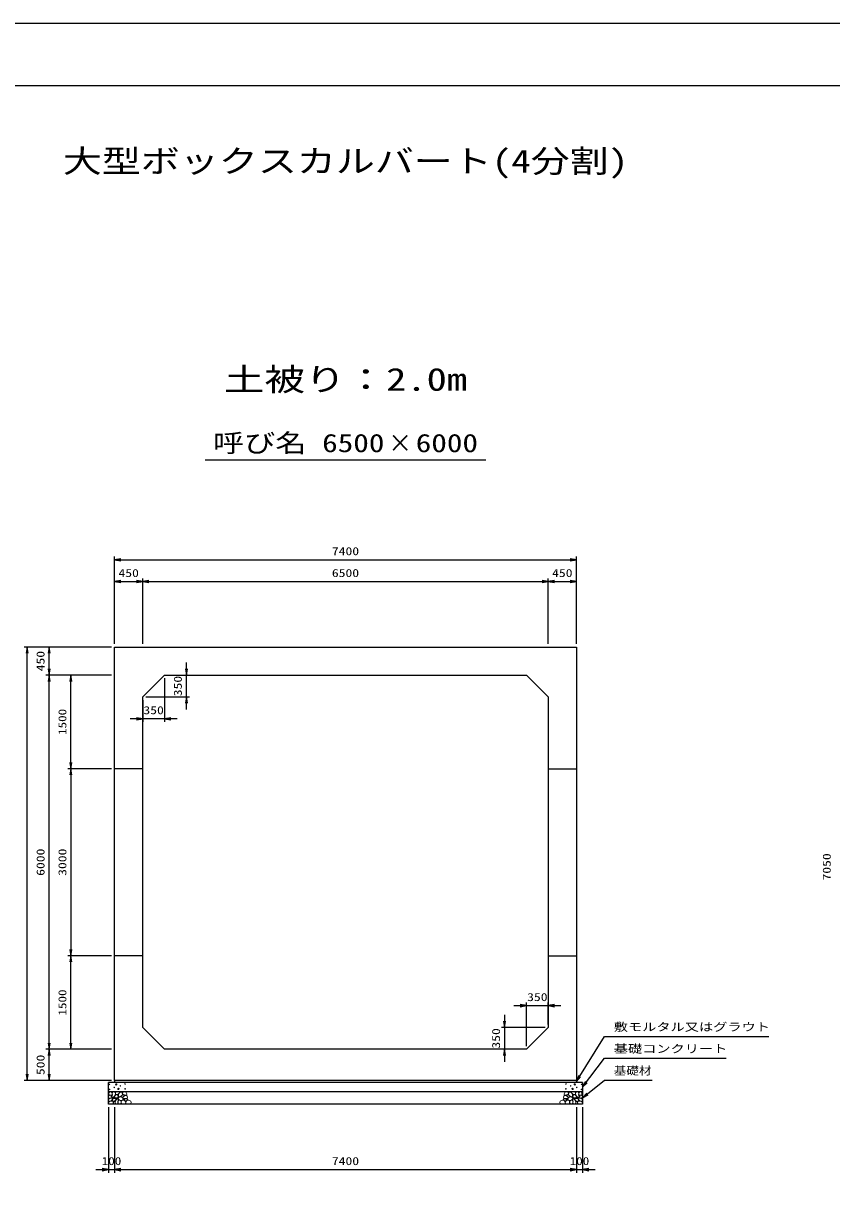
# Model space of a CAD drawing. Units: millimetres at full size. Extents: x 0 to 42050, y 0 to 29700.
# Drawn here: x 15864 to 28814, y 10873 to 29700 of the extents above; entities that cross this region are included whole.
import ezdxf
from ezdxf.enums import TextEntityAlignment as Align

# ---------------------------------------------------------------- set-up
doc = ezdxf.new("R2010")
doc.units = ezdxf.units.MM
for name, color, linetype, lineweight in [('D-DCR-HCHn', 4, 'Continuous', 9), ('D-STR-DIM', 7, 'Continuous', 25), ('D-STR-STRn', 1, 'Continuous', 25), ('D-STR-TXT', 7, 'Continuous', 25), ('D-TTL', 2, 'Continuous', 25), ('D-TTL-TXT', 7, 'Continuous', 25)]:
    doc.layers.add(name, color=color, linetype=linetype, lineweight=lineweight)
doc.styles.add('ＭＳ ゴシック', font='')
doc.styles.get('ＭＳ ゴシック').set_extended_font_data('MS Gothic')

# ---------------------------------------------------------------- blocks, each defined once
blk = doc.blocks.new('open_arrow')
at = {"color": 0, "linetype": 'Continuous', "lineweight": -2}
blk.add_lwpolyline([(7.5, 1.25), (0, 0), (7.5, -1.25)], dxfattribs=at)

msp = doc.modelspace()

# ---------------------------------------------------------------- linework, layer by layer
at = {"layer": 'D-DCR-HCHn'}
for points in [[(17232.281, 12503.808), (17225.346, 12483.005), (17234.592, 12469.136), (17257.707, 12466.824), (17273.488, 12473.599), (17266.952, 12489.939), (17271.575, 12499.185), (17262.33, 12508.431), (17248.461, 12513.053)], [(17276.155, 12427.009), (17293.277, 12452.692), (17291.137, 12459.112), (17267.594, 12465.533), (17246.192, 12463.393), (17231.21, 12450.551), (17229.07, 12435.57), (17231.21, 12420.588), (17248.332, 12416.308)], [(17276.198, 12561.594), (17255.395, 12566.217), (17236.904, 12556.971), (17234.592, 12536.168), (17239.215, 12519.988), (17262.33, 12513.053), (17278.51, 12513.053), (17285.444, 12524.611), (17285.444, 12550.037)], [(17294.69, 12563.906), (17287.756, 12543.102), (17290.067, 12519.988), (17273.887, 12494.562), (17294.69, 12483.005), (17317.805, 12494.562), (17331.673, 12513.053), (17336.296, 12543.102), (17331.673, 12559.283), (17317.805, 12566.217)], [(17299.313, 12483.005), (17287.756, 12473.759), (17292.379, 12466.824), (17308.559, 12466.824), (17315.493, 12469.136), (17320.116, 12478.382), (17313.182, 12485.316)], [(17336.082, 12427.009), (17346.783, 12452.692), (17338.222, 12463.393), (17312.539, 12463.393), (17301.838, 12459.112), (17291.137, 12444.131), (17291.137, 12431.289), (17301.838, 12414.167), (17314.679, 12412.027)], [(17333.985, 12508.431), (17322.427, 12480.693), (17331.673, 12469.136), (17359.411, 12469.136), (17370.968, 12473.759), (17382.525, 12489.939), (17382.525, 12503.808), (17370.968, 12522.299), (17357.099, 12524.611)], [(17372.466, 12375.643), (17378.886, 12394.905), (17376.746, 12416.308), (17391.728, 12439.85), (17372.466, 12450.551), (17351.063, 12439.85), (17338.222, 12422.728), (17333.941, 12394.905), (17338.222, 12379.924), (17351.063, 12373.503)], [(17368.185, 12450.551), (17378.886, 12459.112), (17374.606, 12465.533), (17359.624, 12465.533), (17353.204, 12463.393), (17348.923, 12454.832), (17355.344, 12448.411)], [(17389.588, 12377.783), (17408.85, 12373.503), (17425.972, 12382.064), (17428.112, 12401.326), (17425.968, 12424.878), (17402.429, 12432.327), (17387.447, 12428.603), (17381.027, 12412.027), (17381.027, 12388.484)], [(17438.203, 12429.532), (17402.829, 12436.129), (17387.782, 12448.266), (17383.03, 12467.263), (17397.713, 12481.629), (17426.323, 12489.69), (17447.97, 12476.761), (17461.961, 12459.347), (17458.002, 12441.67)], [(17398.447, 12486.214), (17385.689, 12490.569), (17384.425, 12518.678), (17397.512, 12547.359), (17414.448, 12563.536), (17446.403, 12557.032), (17449.133, 12521.913), (17438.816, 12509.876), (17410.739, 12494.301)], [(17429.798, 12495.711), (17431.454, 12489.566), (17437.011, 12485.193), (17449.19, 12483.302), (17460.305, 12489.802), (17470.592, 12499.138), (17479.858, 12507.333), (17479.635, 12513.462), (17473.736, 12518.875), (17459.203, 12520.356), (17446.47, 12514.383), (17437.011, 12505.165), (17432.281, 12500.556)], [(17437.352, 12423.637), (17452.306, 12432.556), (17478.44, 12432.292), (17499.93, 12413.525), (17503.643, 12384.899), (17489.853, 12374.245), (17453.098, 12371.871), (17436.731, 12381.633), (17432.172, 12404.06)], [(17457.012, 12529.601), (17450.964, 12535.086), (17449.897, 12540.792), (17453.414, 12553.305), (17463.71, 12567.61), (17486.004, 12566.105), (17507.571, 12555.811), (17522.195, 12535.597), (17520.021, 12522.456), (17513.02, 12515.716), (17501.769, 12513.215), (17485.511, 12517.483), (17464.289, 12524.481)], [(17518.372, 12461.832), (17523.688, 12466.874), (17530.476, 12475.68), (17532.145, 12483.275), (17528.144, 12497.685), (17514.088, 12508.67), (17493.907, 12507.89), (17466.698, 12493.001), (17457.086, 12480.757), (17460.152, 12466.784), (17469.778, 12460.04), (17478.599, 12459.145), (17492.363, 12459.524), (17505.808, 12461.002)], [(17474.971, 12435.265), (17479.183, 12438.446), (17482.686, 12443.505), (17482.81, 12450.431), (17478.414, 12456.067), (17470.769, 12457.977), (17464.356, 12456.179), (17462.704, 12450.442), (17461.896, 12444.835), (17462.881, 12437.456), (17468.975, 12434.127)], [(17502.597, 12420.331), (17492.895, 12425.079), (17485.89, 12433.822), (17485.719, 12445.084), (17489.942, 12455.627), (17505.189, 12457.625), (17520.054, 12458.018), (17534.481, 12452.512), (17536.849, 12443.273), (17524.54, 12432.195), (17509.555, 12423.15)], [(17534.972, 12372.493), (17519.837, 12374.274), (17509.866, 12379.787), (17505.835, 12392.722), (17505.945, 12404.963), (17515.172, 12421.678), (17533.242, 12432.822), (17560.731, 12428.403), (17582.453, 12420.334), (17587.643, 12396.125), (17583.03, 12378.257), (17561.884, 12372.877)], [(24515.028, 12372.493), (24530.163, 12374.274), (24540.134, 12379.787), (24544.165, 12392.722), (24544.055, 12404.963), (24534.828, 12421.678), (24516.758, 12432.822), (24489.269, 12428.403), (24467.547, 12420.334), (24462.357, 12396.125), (24466.97, 12378.257), (24488.116, 12372.877)], [(24547.403, 12420.331), (24557.105, 12425.079), (24564.11, 12433.822), (24564.281, 12445.084), (24560.058, 12455.627), (24544.811, 12457.625), (24529.946, 12458.018), (24515.519, 12452.512), (24513.151, 12443.273), (24525.46, 12432.195), (24540.445, 12423.15)], [(24531.628, 12461.832), (24526.312, 12466.874), (24519.524, 12475.68), (24517.855, 12483.275), (24521.856, 12497.685), (24535.912, 12508.67), (24556.093, 12507.89), (24583.302, 12493.001), (24592.914, 12480.757), (24589.848, 12466.784), (24580.222, 12460.04), (24571.401, 12459.145), (24557.637, 12459.524), (24544.192, 12461.002)], [(24592.988, 12529.601), (24599.036, 12535.086), (24600.103, 12540.792), (24596.586, 12553.305), (24586.29, 12567.61), (24563.996, 12566.105), (24542.429, 12555.811), (24527.805, 12535.597), (24529.979, 12522.456), (24536.98, 12515.716), (24548.231, 12513.215), (24564.489, 12517.483), (24585.711, 12524.481)], [(24612.648, 12423.637), (24597.694, 12432.556), (24571.56, 12432.292), (24550.07, 12413.525), (24546.357, 12384.899), (24560.147, 12374.245), (24596.902, 12371.871), (24613.269, 12381.633), (24617.828, 12404.06)], [(24575.029, 12435.265), (24570.817, 12438.446), (24567.314, 12443.505), (24567.19, 12450.431), (24571.586, 12456.067), (24579.231, 12457.977), (24585.644, 12456.179), (24587.296, 12450.442), (24588.104, 12444.835), (24587.119, 12437.456), (24581.025, 12434.127)], [(24620.202, 12495.711), (24618.546, 12489.566), (24612.989, 12485.193), (24600.81, 12483.302), (24589.695, 12489.802), (24579.408, 12499.138), (24570.142, 12507.333), (24570.365, 12513.462), (24576.264, 12518.875), (24590.797, 12520.356), (24603.53, 12514.383), (24612.989, 12505.165), (24617.719, 12500.556)], [(24611.797, 12429.532), (24647.171, 12436.129), (24662.218, 12448.266), (24666.97, 12467.263), (24652.287, 12481.629), (24623.677, 12489.69), (24602.03, 12476.761), (24588.039, 12459.347), (24591.998, 12441.67)], [(24651.553, 12486.214), (24664.311, 12490.569), (24665.575, 12518.678), (24652.488, 12547.359), (24635.552, 12563.536), (24603.597, 12557.032), (24600.867, 12521.913), (24611.184, 12509.876), (24639.261, 12494.301)], [(24660.412, 12377.783), (24641.15, 12373.503), (24624.028, 12382.064), (24621.888, 12401.326), (24624.032, 12424.878), (24647.571, 12432.327), (24662.553, 12428.603), (24668.973, 12412.027), (24668.973, 12388.484)], [(24677.534, 12375.643), (24671.114, 12394.905), (24673.254, 12416.308), (24658.272, 12439.85), (24677.534, 12450.551), (24698.937, 12439.85), (24711.778, 12422.728), (24716.059, 12394.905), (24711.778, 12379.924), (24698.937, 12373.503)], [(24716.015, 12508.431), (24727.573, 12480.693), (24718.327, 12469.136), (24690.589, 12469.136), (24679.032, 12473.759), (24667.475, 12489.939), (24667.475, 12503.808), (24679.032, 12522.299), (24692.901, 12524.611)], [(24681.815, 12450.551), (24671.114, 12459.112), (24675.394, 12465.533), (24690.376, 12465.533), (24696.796, 12463.393), (24701.077, 12454.832), (24694.656, 12448.411)], [(24713.918, 12427.009), (24703.217, 12452.692), (24711.778, 12463.393), (24737.461, 12463.393), (24748.162, 12459.112), (24758.863, 12444.131), (24758.863, 12431.289), (24748.162, 12414.167), (24735.321, 12412.027)], [(24755.31, 12563.906), (24762.244, 12543.102), (24759.933, 12519.988), (24776.113, 12494.562), (24755.31, 12483.005), (24732.195, 12494.562), (24718.327, 12513.053), (24713.704, 12543.102), (24718.327, 12559.283), (24732.195, 12566.217)], [(24750.687, 12483.005), (24762.244, 12473.759), (24757.621, 12466.824), (24741.441, 12466.824), (24734.507, 12469.136), (24729.884, 12478.382), (24736.818, 12485.316)], [(24773.845, 12427.009), (24756.723, 12452.692), (24758.863, 12459.112), (24782.406, 12465.533), (24803.808, 12463.393), (24818.79, 12450.551), (24820.93, 12435.57), (24818.79, 12420.588), (24801.668, 12416.308)], [(24773.802, 12561.594), (24794.605, 12566.217), (24813.096, 12556.971), (24815.408, 12536.168), (24810.785, 12519.988), (24787.67, 12513.053), (24771.49, 12513.053), (24764.556, 12524.611), (24764.556, 12550.037)], [(24817.719, 12503.808), (24824.654, 12483.005), (24815.408, 12469.136), (24792.293, 12466.824), (24776.512, 12473.599), (24783.048, 12489.939), (24778.425, 12499.185), (24787.67, 12508.431), (24801.539, 12513.053)], [(17284.716, 12373.503), (17299.698, 12379.924), (17303.978, 12401.326), (17295.417, 12416.308), (17280.435, 12420.588), (17261.173, 12418.448), (17239.771, 12409.887), (17229.07, 12397.045), (17229.07, 12382.064), (17235.49, 12373.503), (17261.173, 12375.643)], [(17331.801, 12379.924), (17331.801, 12405.606), (17321.1, 12412.027), (17310.399, 12405.606), (17308.259, 12390.625), (17310.399, 12377.783), (17325.381, 12373.503)], [(24718.199, 12379.924), (24718.199, 12405.606), (24728.9, 12412.027), (24739.601, 12405.606), (24741.741, 12390.625), (24739.601, 12377.783), (24724.619, 12373.503)], [(24765.284, 12373.503), (24750.302, 12379.924), (24746.022, 12401.326), (24754.583, 12416.308), (24769.565, 12420.588), (24788.827, 12418.448), (24810.229, 12409.887), (24820.93, 12397.045), (24820.93, 12382.064), (24814.51, 12373.503), (24788.827, 12375.643)]]:
    msp.add_lwpolyline(points, close=True, dxfattribs=at)
for points in [[(17368.432, 12568.547), (17351.093, 12566.446), (17339.258, 12558.701), (17339.626, 12539.819), (17345.514, 12526.087), (17360.025, 12526.185), (17380.107, 12529.153), (17389.799, 12543.689), (17399.082, 12553.492), (17401.884, 12564.345), (17389.099, 12568.547), (17368.082, 12568.547)], [(24681.568, 12568.547), (24698.907, 12566.446), (24710.742, 12558.701), (24710.374, 12539.819), (24704.486, 12526.087), (24689.975, 12526.185), (24669.893, 12529.153), (24660.201, 12543.689), (24650.918, 12553.492), (24648.116, 12564.345), (24660.901, 12568.547), (24681.918, 12568.547)]]:
    msp.add_lwpolyline(points, dxfattribs=at)
for centre, radius in [((17241.091, 12686.145), 4.5), ((17318.437, 12638.641), 4.5), ((17350.004, 12686.145), 11.25), ((17384.996, 12614.955), 11.25), ((17416.563, 12662.459), 4.5), ((17492.197, 12695.221), 4.5), ((17493.909, 12614.955), 4.5), ((24556.091, 12614.955), 4.5), ((24557.803, 12695.221), 4.5), ((24633.437, 12662.459), 4.5), ((24665.004, 12614.955), 11.25), ((24699.996, 12686.145), 11.25), ((24731.563, 12638.641), 4.5), ((24808.909, 12686.145), 4.5), ((17242.803, 12605.879), 4.5), ((24807.197, 12605.879), 4.5)]:
    msp.add_circle(centre, radius, dxfattribs=at)
at = {"layer": 'D-STR-DIM'}
for p, q in [((17325, 19750), (17325, 21150)), ((17325, 21100), (24725, 21100)), ((24725, 19750), (24725, 21150)), ((17325, 19750), (17325, 20800)), ((17325, 20750), (17775, 20750)), ((17775, 19750), (17775, 20800)), ((17775, 19750), (17775, 20800)), ((17775, 20750), (24275, 20750)), ((24275, 19750), (24275, 20800)), ((24275, 19750), (24275, 20800)), ((24275, 20750), (24725, 20750)), ((24725, 19750), (24725, 20800)), ((17275, 19700), (15875, 19700)), ((15925, 12750), (15925, 19700)), ((17275, 19700), (16225, 19700)), ((16275, 19250), (16275, 19700)), ((18475, 18700), (18475, 19450)), ((17275, 19250), (16225, 19250)), ((17275, 19250), (16225, 19250)), ((16275, 13250), (16275, 19250)), ((17275, 19250), (16575, 19250)), ((16625, 17750), (16625, 19250)), ((18175, 19250), (18525, 19250)), ((18125, 19200), (18125, 18500)), ((17775, 18850), (17775, 18500)), ((17825, 18900), (18525, 18900)), ((18325, 18550), (17575, 18550)), ((17275, 17750), (16575, 17750)), ((17275, 17750), (16575, 17750)), ((16625, 17750), (16625, 14750)), ((17275, 14750), (16575, 14750)), ((17275, 14750), (16575, 14750)), ((16625, 13250), (16625, 14750)), ((23725, 13950), (24475, 13950)), ((23925, 13300), (23925, 14000)), ((24275, 13650), (24275, 14000)), ((23575, 13800), (23575, 13050)), ((24225, 13600), (23525, 13600)), ((17275, 13250), (16225, 13250)), ((17275, 13250), (16225, 13250)), ((16275, 12750), (16275, 13250)), ((17275, 13250), (16575, 13250)), ((23875, 13250), (23525, 13250)), ((17275, 12750), (15875, 12750)), ((17275, 12750), (16225, 12750)), ((17225, 12320), (17225, 11270)), ((17325, 12320), (17325, 11270)), ((17325, 12320), (17325, 11270)), ((24725, 12320), (24725, 11270)), ((24725, 12320), (24725, 11270)), ((24825, 12320), (24825, 11270)), ((17025, 11320), (17525, 11320)), ((17325, 11320), (24725, 11320)), ((24525, 11320), (25025, 11320))]:
    msp.add_line(p, q, dxfattribs=at)
at = {"layer": 'D-STR-STRn'}
for p, q in [((17325, 19700), (24725, 19700)), ((17325, 12750), (17325, 19700)), ((24725, 19700), (24725, 12750)), ((18125, 19250), (17775, 18900)), ((18125, 19250), (23925, 19250)), ((24275, 18900), (23925, 19250)), ((17775, 13600), (17775, 18900)), ((24275, 18900), (24275, 13600)), ((17775, 17750), (17325, 17750)), ((24275, 17750), (24725, 17750)), ((17775, 14750), (17325, 14750)), ((24275, 14750), (24725, 14750)), ((17775, 13600), (18125, 13250)), ((23925, 13250), (24275, 13600)), ((23925, 13250), (18125, 13250)), ((24825, 12720), (17225, 12720)), ((17225, 12370), (17225, 12720)), ((24725, 12750), (17325, 12750)), ((17325, 12750), (17325, 12720)), ((24725, 12750), (24725, 12720)), ((24825, 12720), (24825, 12370)), ((24825, 12570), (17225, 12570)), ((24825, 12370), (17225, 12370))]:
    msp.add_line(p, q, dxfattribs=at)
at = {"layer": 'D-STR-TXT'}
for points in [[(24725, 12735), (25175, 13455), (25275, 13455), (27808.756, 13455)], [(24825, 12645), (25175, 13105), (25275, 13105), (27126.523, 13105)], [(24825, 12470), (25175, 12755), (25275, 12755), (25939.721, 12755)]]:
    msp.add_lwpolyline(points, dxfattribs=at)
at = {"layer": 'D-TTL'}
for points in [[(0, 0), (42050, 0), (42050, 29700), (0, 29700)], [(1000, 1000), (41050, 1000), (41050, 28700), (1000, 28700)]]:
    msp.add_lwpolyline(points, close=True, dxfattribs=at)
at = {"layer": 'D-TTL-TXT'}
msp.add_line((18775, 22700), (23275, 22700), dxfattribs=at)

# ---------------------------------------------------------------- block references
at = {"layer": 'D-STR-DIM', "xscale": 13.3, "yscale": 13.3}
for p in [(17325, 21100), (17325, 20750), (17775, 20750), (24275, 20750), (18125, 18550), (24275, 13950), (17325, 11320), (17325, 11320), (24825, 11320)]:
    msp.add_blockref('open_arrow', p, dxfattribs=at)
for p, rotation in [((24725, 21100), 180), ((17775, 20750), 180), ((24275, 20750), 180), ((24725, 20750), 180), ((15925, 19700), 270), ((16275, 19700), 270), ((16275, 19250), 90), ((16275, 19250), 270), ((16625, 19250), 270), ((18475, 19250), 90), ((18475, 18900), 270), ((17775, 18550), 180), ((16625, 17750), 90), ((16625, 17750), 270), ((16625, 14750), 90), ((16625, 14750), 270), ((23925, 13950), 180), ((23575, 13600), 90), ((16275, 13250), 90), ((16275, 13250), 270), ((16625, 13250), 90), ((23575, 13250), 270), ((15925, 12750), 90), ((16275, 12750), 90), ((17225, 11320), 180), ((24725, 11320), 180), ((24725, 11320), 180)]:
    msp.add_blockref('open_arrow', p, dxfattribs=dict(at, rotation=rotation))
at = {"layer": 'D-STR-TXT', "xscale": 13.3, "yscale": 13.3}
for p, rotation in [((24725, 12735), 58), ((24825, 12645), 52.7), ((24825, 12470), 39.2)]:
    msp.add_blockref('open_arrow', p, dxfattribs=dict(at, rotation=rotation))

# ---------------------------------------------------------------- texts
at = {"layer": 'D-STR-DIM', "style": 'ＭＳ ゴシック'}
for s, width, p in [('7400', 1.25, (21025, 21237.5)), ('450', 1.25, (17550, 20887.5)), ('6500', 1.25, (21025, 20887.5)), ('450', 1.25, (24500, 20887.5)), ('350', 1.25, (17950, 18687.5)), ('350', 1.25, (24100, 14087.5)), ('100', 1.2, (17275, 11457.5)), ('7400', 1.25, (21025, 11457.5)), ('100', 1.2, (24775, 11457.5))]:
    msp.add_text(s, height=128.3, dxfattribs=dict(at, width=width)).set_placement(p, align=Align.MIDDLE_CENTER)
for s, width, p in [('450', 1.25, (16137.5, 19475)), ('350', 1.25, (18337.5, 19075)), ('1500', 1.2, (16487.5, 18500)), ('6000', 1.25, (16137.5, 16250)), ('3000', 1.25, (16487.5, 16250)), ('7050', 1.25, (28737.5, 16175)), ('1500', 1.2, (16487.5, 14000)), ('350', 1.25, (23437.5, 13425)), ('500', 1.25, (16137.5, 13000))]:
    msp.add_text(s, height=128.3, rotation=90, dxfattribs=dict(at, width=width)).set_placement(p, align=Align.MIDDLE_CENTER)
at = {"layer": 'D-STR-TXT', "style": 'ＭＳ ゴシック'}
for s, width, p in [('敷モルタル又はグラウト', 1.3, (25325, 13505)), ('基礎コンクリート', 1.3, (25325, 13155)), ('基礎材', 1.15, (25325, 12805))]:
    msp.add_text(s, height=128.3, dxfattribs=dict(at, width=width)).set_placement(p, align=Align.BOTTOM_LEFT)
at = {"layer": 'D-TTL-TXT', "style": 'ＭＳ ゴシック'}
for s, height, width, p in [('大型ボックスカルバート(4分割)', 366.6, 1.25, (21025, 27200)), ('土被り：2.0m', 366.6, 1.3, (21025, 23700)), ('呼び名', 293.3, 1.25, (19650, 22737.5)), ('6500', 293.3, 1.25, (21150, 22737.5)), ('×', 293.3, 0.95, (21900, 22737.5)), ('6000', 293.3, 1.25, (22650, 22737.5))]:
    msp.add_text(s, height=height, dxfattribs=dict(at, width=width)).set_placement(p, align=Align.BOTTOM_CENTER)

doc.saveas('drawing.dxf')
